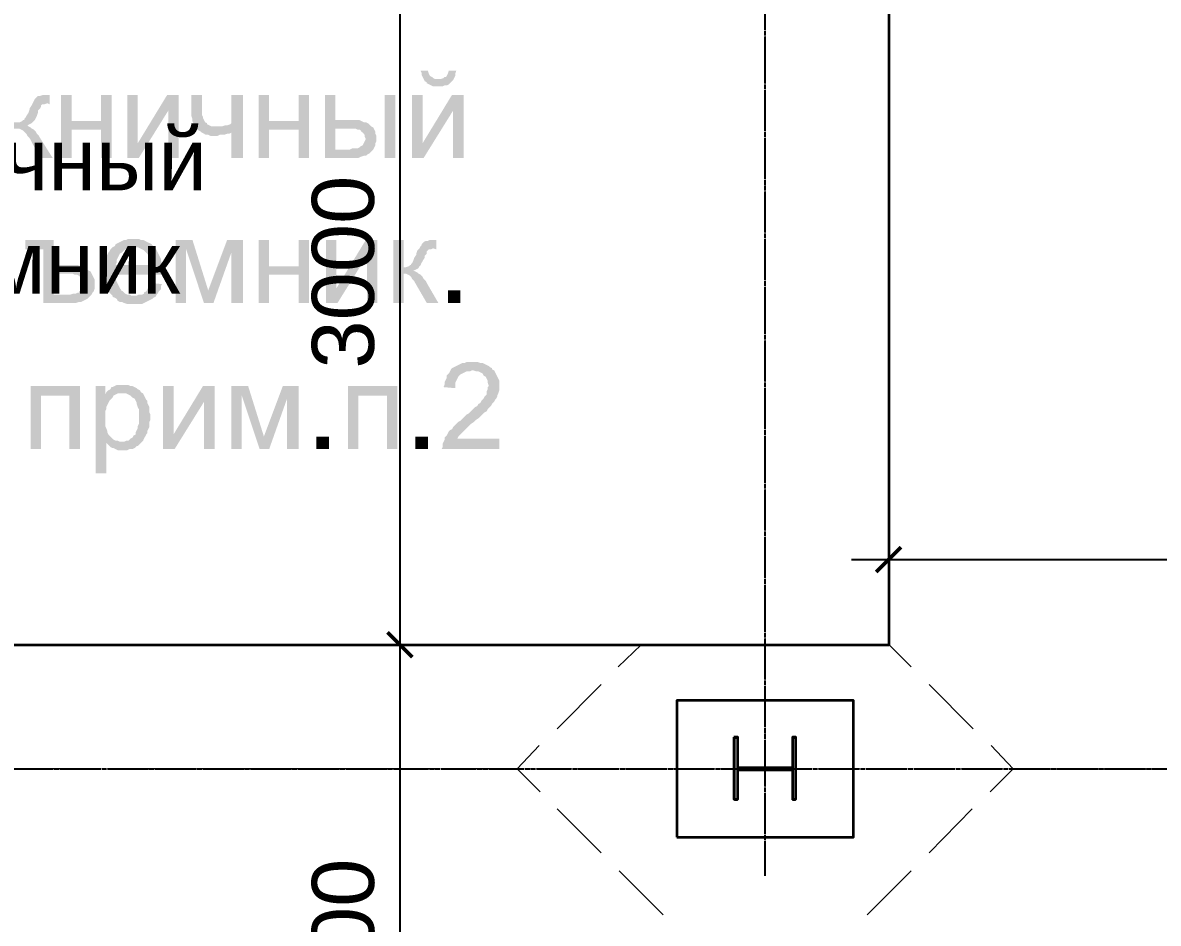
# Model space of a CAD drawing. Header units: millimetres. Extents: x -383313 to -161684, y -117025 to 99224.
# Drawn here: x -338504 to -333930, y -24204 to -20578 of the extents above; entities that cross this region are included whole.
import ezdxf

# ---------------------------------------------------------------- set-up
doc = ezdxf.new("R2010")
doc.units = ezdxf.units.MM
doc.header["$MEASUREMENT"] = 0
doc.linetypes.add('PS-GOST2.303 5', pattern=[24, 20, -1.5, 1, -1.5])
doc.layers.get('Defpoints').update_dxf_attribs({"color": 31})
for name, color, linetype in [('001__КОНСТРУКТИВ__Колонны', 14, 'Continuous'), ('001__КОНСТРУКТИВ__размеры внутр.', 7, 'Continuous'), ('PDF_Geometry', 7, 'Continuous'), ('PDF_Solid Fills', 7, 'Continuous'), ('PS_Оси', 5, 'PS-GOST2.303 5')]:
    doc.layers.add(name, color=color, linetype=linetype)
doc.styles.add('PSTUDIO', font='arial.ttf')
doc.dimstyles.new('PS_TICK', dxfattribs={"dimscale": 100, "dimtxt": 2.5, "dimasz": 1, "dimexe": 2, "dimexo": 2, "dimgap": 1, "dimtad": 1, "dimdec": 0, "dimzin": 0, "dimdsep": 46, "dimtxsty": 'PSTUDIO', "dimblk": 'ARCHTICK', "dimcen": 2, "dimdle": 1.5, "dimse1": 1, "dimse2": 1, "dimadec": 0, "dimazin": 0, "dimtfac": 1, "dimtdec": 0, "dimtix": 1, "dimtmove": 1, "dimatfit": 3, "dimldrblk": 'ARCHTICK', "dimfxl": 1, "dimtolj": 1, "dimtzin": 0, "dimarcsym": 0})

# ---------------------------------------------------------------- blocks, each defined once
blk = doc.blocks.new('_ArchTick')
at = {"color": 0, "linetype": 'ByBlock', "const_width": 0.15}
blk.add_lwpolyline([(-0.5, -0.5), (0.5, 0.5)], dxfattribs=at)
blk = doc.blocks.new('*D279')
at = {"layer": '001__КОНСТРУКТИВ__размеры внутр.', "color": 0, "lineweight": -2, "ltscale": 100, "transparency": 16777216}
blk.add_line((-335166.1, -22739.8), (-330226.1, -22739.8), dxfattribs=at)
at = {"layer": 'Defpoints', "color": 0, "ltscale": 100, "transparency": 16777216}
for p in [(-335016.1, -22267.3), (-330376.1, -22267.3), (-330376.1, -22739.8)]:
    blk.add_point(p, dxfattribs=at)
at = {"layer": '001__КОНСТРУКТИВ__размеры внутр.', "color": 0, "lineweight": -2, "ltscale": 100, "transparency": 16777216, "xscale": 100, "yscale": 100, "zscale": 100, "rotation": 180}
blk.add_blockref('_ArchTick', (-335016.1, -22739.8), dxfattribs=at)
at = {"layer": '001__КОНСТРУКТИВ__размеры внутр.', "color": 0, "lineweight": -2, "ltscale": 100, "transparency": 16777216, "xscale": 100, "yscale": 100, "zscale": 100}
blk.add_blockref('_ArchTick', (-330376.1, -22739.8), dxfattribs=at)
at = {"layer": '001__КОНСТРУКТИВ__размеры внутр.', "color": 0, "ltscale": 100, "transparency": 16777216, "insert": (-332696.1, -22512.2), "char_height": 250, "attachment_point": 5, "style": 'PSTUDIO'}
blk.add_mtext('\\A1;4640', dxfattribs=at)
blk = doc.blocks.new('*D282')
at = {"layer": '001__КОНСТРУКТИВ__размеры внутр.', "color": 0, "lineweight": -2, "ltscale": 100, "transparency": 16777216}
blk.add_line((-336984.8, -19932.4), (-336984.8, -23232.4), dxfattribs=at)
at = {"layer": 'Defpoints', "color": 0, "ltscale": 100, "transparency": 16777216}
for p in [(-335014.1, -20082.4), (-336984.8, -23082.4), (-335288.7, -23082.4)]:
    blk.add_point(p, dxfattribs=at)
at = {"layer": '001__КОНСТРУКТИВ__размеры внутр.', "color": 0, "lineweight": -2, "ltscale": 100, "transparency": 16777216, "xscale": 100, "yscale": 100, "zscale": 100}
for p, rotation in [((-336984.8, -20082.4), 90), ((-336984.8, -23082.4), 270)]:
    blk.add_blockref('_ArchTick', p, dxfattribs=dict(at, rotation=rotation))
at = {"layer": '001__КОНСТРУКТИВ__размеры внутр.', "color": 0, "ltscale": 100, "transparency": 16777216, "insert": (-337212.5, -21582.4), "char_height": 250, "attachment_point": 5, "rotation": 90, "style": 'PSTUDIO'}
blk.add_mtext('\\A1;3000', dxfattribs=at)
blk = doc.blocks.new('*D283')
at = {"layer": '001__КОНСТРУКТИВ__размеры внутр.', "color": 0, "lineweight": -2, "ltscale": 100, "transparency": 16777216}
blk.add_line((-336984.8, -22932.4), (-336984.8, -25732.1), dxfattribs=at)
at = {"layer": 'Defpoints', "color": 0, "ltscale": 100, "transparency": 16777216}
for p in [(-335288.7, -23082.4), (-336984.8, -25582.1), (-335127.7, -25582.1)]:
    blk.add_point(p, dxfattribs=at)
at = {"layer": '001__КОНСТРУКТИВ__размеры внутр.', "color": 0, "lineweight": -2, "ltscale": 100, "transparency": 16777216, "xscale": 100, "yscale": 100, "zscale": 100}
for p, rotation in [((-336984.8, -23082.4), 90), ((-336984.8, -25582.1), 270)]:
    blk.add_blockref('_ArchTick', p, dxfattribs=dict(at, rotation=rotation))
at = {"layer": '001__КОНСТРУКТИВ__размеры внутр.', "color": 0, "ltscale": 100, "transparency": 16777216, "insert": (-337212.4, -24332.2), "char_height": 250, "attachment_point": 5, "rotation": 90, "style": 'PSTUDIO'}
blk.add_mtext('\\A1;2500', dxfattribs=at)
blk = doc.blocks.new('A$Cf5759c35')
at = {"layer": 'PDF_Solid Fills'}
for points in [[(21589.8, -2506.1), (21560.2, -2506.1), (21564.4, -2514.6), (21564.4, -2523.1), (21568.7, -2531.5), (21572.9, -2540), (21632.2, -2540), (21619.5, -2540), (21611, -2535.8), (21606.8, -2531.5), (21598.3, -2527.3), (21594.1, -2518.8)], [(21704.1, -2506.1), (21674.5, -2506.1), (21670.3, -2518.8), (21666, -2527.3), (21661.8, -2531.5), (21657.6, -2531.5), (21653.3, -2535.8), (21640.6, -2540), (21632.2, -2540), (21572.9, -2540), (21577.1, -2548.5), (21585.6, -2552.7), (21585.6, -2556.9), (21594.1, -2561.2), (21602.5, -2565.4), (21611, -2569.6), (21623.7, -2569.6), (21632.2, -2569.6), (21636.4, -2569.6), (21649.1, -2569.6), (21657.6, -2565.4), (21666, -2565.4), (21674.5, -2561.2), (21683, -2552.7), (21683, -2552.7), (21691.4, -2544.2), (21695.7, -2535.8), (21699.9, -2527.3), (21699.9, -2518.8)], [(20065.8, -2603.5), (20040.4, -2603.5), (20027.7, -2607.7), (20019.3, -2607.7), (20015, -2612), (20010.8, -2616.2), (20006.6, -2620.4), (20002.3, -2628.9), (19998.1, -2637.4), (20057.4, -2637.4), (20065.8, -2641.6)], [(20154.7, -2603.5), (20112.4, -2603.5), (20112.4, -2857.5), (20154.7, -2857.5), (20154.7, -2743.2), (20273.3, -2743.2), (20154.7, -2709.3)], [(20315.6, -2603.5), (20273.3, -2603.5), (20273.3, -2709.3), (20154.7, -2709.3), (20273.3, -2743.2), (20273.3, -2857.5), (20315.6, -2857.5)], [(20586.5, -2603.5), (20540, -2603.5), (20421.4, -2798.2), (20379.1, -2857.5), (20425.7, -2857.5), (20544.2, -2667)], [(20679.7, -2603.5), (20637.3, -2603.5), (20637.3, -2688.2), (20641.6, -2700.9), (20641.6, -2709.3), (20645.8, -2717.8), (20650, -2726.3), (20654.3, -2734.7), (20734.7, -2730.5), (20726.2, -2730.5), (20717.8, -2730.5), (20709.3, -2726.3), (20700.8, -2722), (20700.8, -2717.8), (20692.4, -2713.6), (20688.1, -2705.1), (20683.9, -2696.6), (20683.9, -2692.4), (20679.7, -2683.9), (20679.7, -2675.5), (20679.7, -2662.8), (20679.7, -2650.1)], [(20844.8, -2603.5), (20798.2, -2603.5), (20798.2, -2717.8), (20794, -2722), (20781.3, -2726.3), (20772.8, -2726.3), (20760.1, -2730.5), (20751.6, -2730.5), (20743.2, -2730.5), (20734.7, -2730.5), (20654.3, -2734.7), (20658.5, -2739), (20667, -2747.4), (20675.4, -2751.7), (20798.2, -2755.9), (20798.2, -2857.5), (20844.8, -2857.5)], [(20950.6, -2603.5), (20908.3, -2603.5), (20908.3, -2857.5), (20950.6, -2857.5), (20950.6, -2743.2), (21069.1, -2743.2), (20950.6, -2709.3)], [(21111.5, -2603.5), (21069.1, -2603.5), (21069.1, -2709.3), (20950.6, -2709.3), (21069.1, -2743.2), (21069.1, -2857.5), (21111.5, -2857.5)], [(21217.3, -2603.5), (21175, -2603.5), (21175, -2857.5), (21310.4, -2857.5), (21318.9, -2853.3), (21331.6, -2849), (21340.1, -2849), (21344.3, -2844.8), (21352.8, -2840.6), (21357, -2836.3), (21361.2, -2832.1), (21369.7, -2823.6), (21217.3, -2823.6), (21217.3, -2739), (21268.1, -2739), (21369.7, -2734.7), (21361.2, -2730.5), (21352.8, -2722), (21348.5, -2717.8), (21340.1, -2713.6), (21331.6, -2713.6), (21323.1, -2709.3), (21314.7, -2705.1), (21306.2, -2705.1), (21293.5, -2705.1), (21285, -2705.1), (21272.3, -2705.1), (21217.3, -2705.1)], [(21733.8, -2603.5), (21687.2, -2603.5), (21568.7, -2798.2), (21526.3, -2857.5), (21572.9, -2857.5), (21691.4, -2667)], [(19824.5, -2633.1), (19769.5, -2637.4), (19778, -2641.6), (19786.4, -2641.6), (19794.9, -2650.1), (19799.1, -2658.5), (19803.4, -2667), (19807.6, -2679.7), (19811.8, -2688.2), (19816.1, -2696.6), (19820.3, -2705.1), (19820.3, -2709.3), (19824.5, -2709.3), (19828.8, -2717.8), (19837.2, -2722), (19849.9, -2726.3), (19849.9, -2726.3), (19841.5, -2730.5), (19833, -2734.7), (19828.8, -2739), (19888, -2739), (19934.6, -2739), (19943.1, -2739), (19951.5, -2743.2), (19960, -2747.4), (19960, -2747.4), (19964.2, -2751.7), (19972.7, -2760.1), (19976.9, -2768.6), (19985.4, -2777.1), (20027.7, -2857.5), (20078.5, -2857.5), (20027.7, -2777.1), (20027.7, -2777.1), (20023.5, -2768.6), (20015, -2760.1), (20010.8, -2751.7), (20002.3, -2743.2), (19993.9, -2739), (19989.6, -2734.7), (19981.2, -2730.5), (19976.9, -2726.3), (19976.9, -2726.3), (19985.4, -2722), (19993.9, -2717.8), (19934.6, -2713.6), (19888, -2713.6), (19888, -2713.6), (19875.3, -2713.6), (19866.9, -2709.3), (19862.6, -2705.1), (19858.4, -2705.1), (19858.4, -2700.9), (19854.2, -2692.4), (19845.7, -2683.9), (19841.5, -2671.2), (19837.2, -2658.5), (19833, -2650.1), (19828.8, -2641.6)], [(19998.1, -2637.4), (19993.9, -2645.8), (19985.4, -2658.5), (19985.4, -2662.8), (19981.2, -2675.5), (19972.7, -2688.2), (19968.5, -2696.6), (19964.2, -2700.9), (19964.2, -2705.1), (19960, -2705.1), (19955.8, -2709.3), (19947.3, -2713.6), (19934.6, -2713.6), (19993.9, -2717.8), (20002.3, -2709.3), (20006.6, -2705.1), (20010.8, -2696.6), (20015, -2688.2), (20019.3, -2675.5), (20019.3, -2667), (20027.7, -2658.5), (20032, -2650.1), (20032, -2645.8), (20036.2, -2641.6), (20044.7, -2641.6), (20057.4, -2637.4)], [(21369.7, -2734.7), (21268.1, -2739), (21297.7, -2739), (21306.2, -2743.2), (21314.7, -2743.2), (21318.9, -2747.4), (21323.1, -2751.7), (21327.4, -2755.9), (21335.8, -2764.4), (21335.8, -2772.8), (21340.1, -2781.3), (21340.1, -2781.3), (21335.8, -2789.8), (21331.6, -2798.2), (21327.4, -2806.7), (21318.9, -2810.9), (21318.9, -2810.9), (21314.7, -2815.2), (21306.2, -2819.4), (21297.7, -2819.4), (21285, -2819.4), (21276.6, -2823.6), (21263.9, -2823.6), (21217.3, -2823.6), (21369.7, -2823.6), (21373.9, -2815.2), (21378.2, -2806.7), (21378.2, -2798.2), (21382.4, -2789.8), (21382.4, -2781.3), (21382.4, -2781.3), (21382.4, -2768.6), (21378.2, -2760.1), (21378.2, -2751.7), (21373.9, -2743.2)], [(20675.4, -2751.7), (20679.7, -2755.9), (20688.1, -2760.1), (20696.6, -2764.4), (20705.1, -2764.4), (20713.5, -2768.6), (20726.2, -2768.6), (20730.5, -2768.6), (20743.2, -2768.6), (20751.6, -2764.4), (20760.1, -2764.4), (20768.6, -2764.4), (20781.3, -2760.1), (20789.7, -2760.1), (20798.2, -2755.9)], [(20082.8, -3187.7), (19968.5, -3187.7), (19968.5, -3225.8), (20040.4, -3225.8), (20040.4, -3441.7), (20146.3, -3441.7), (20150.5, -3441.7), (20163.2, -3441.7), (20171.7, -3441.7), (20184.4, -3437.5), (20192.8, -3437.5), (20201.3, -3433.2), (20209.8, -3429), (20218.2, -3424.8), (20222.5, -3420.5), (20226.7, -3416.3), (20235.2, -3407.8), (20082.8, -3407.8), (20082.8, -3323.2), (20133.6, -3323.2), (20230.9, -3314.7), (20222.5, -3310.5), (20218.2, -3306.2), (20214, -3302), (20205.5, -3302), (20201.3, -3297.8), (20192.8, -3293.5), (20180.1, -3289.3), (20171.7, -3289.3), (20163.2, -3289.3), (20150.5, -3289.3), (20137.8, -3289.3), (20082.8, -3289.3)], [(20404.5, -3183.5), (20404.5, -3183.5), (20383.3, -3183.5), (20374.9, -3187.7), (20366.4, -3187.7), (20357.9, -3191.9), (20349.5, -3196.2), (20341, -3200.4), (20332.5, -3204.6), (20328.3, -3213.1), (20319.8, -3217.3), (20404.5, -3217.3), (20408.7, -3217.3), (20421.4, -3217.3), (20429.9, -3221.6), (20438.4, -3225.8), (20446.8, -3230), (20451.1, -3234.3), (20459.5, -3242.7), (20459.5, -3242.7), (20463.8, -3251.2), (20468, -3259.7), (20472.2, -3268.1), (20472.2, -3280.8), (20476.5, -3289.3), (20332.5, -3289.3), (20518.8, -3293.5), (20518.8, -3280.8), (20514.6, -3272.4), (20514.6, -3263.9), (20510.3, -3255.4), (20506.1, -3247), (20501.9, -3238.5), (20497.6, -3230), (20493.4, -3221.6), (20489.2, -3217.3), (20484.9, -3213.1), (20476.5, -3204.6), (20468, -3200.4), (20459.5, -3196.2), (20451.1, -3191.9), (20442.6, -3187.7), (20434.1, -3187.7), (20425.7, -3183.5), (20417.2, -3183.5)], [(20641.6, -3187.7), (20573.8, -3187.7), (20573.8, -3441.7), (20616.2, -3441.7), (20616.2, -3225.8)], [(20844.8, -3187.7), (20781.3, -3187.7), (20705.1, -3390.9), (20688.1, -3441.7), (20726.2, -3441.7), (20798.2, -3238.5)], [(20950.6, -3187.7), (20908.3, -3187.7), (20908.3, -3441.7), (20950.6, -3441.7), (20950.6, -3327.4), (21069.1, -3327.4), (20950.6, -3293.5)], [(21111.5, -3187.7), (21069.1, -3187.7), (21069.1, -3293.5), (20950.6, -3293.5), (21069.1, -3327.4), (21069.1, -3441.7), (21111.5, -3441.7)], [(21386.6, -3187.7), (21340.1, -3187.7), (21221.5, -3382.4), (21179.2, -3441.7), (21225.8, -3441.7), (21344.3, -3251.2)], [(21492.5, -3187.7), (21450.1, -3187.7), (21450.1, -3441.7), (21492.5, -3441.7), (21492.5, -3323.2), (21551.7, -3323.2), (21547.5, -3318.9), (21539, -3314.7), (21530.6, -3310.5), (21534.8, -3310.5), (21543.3, -3306.2), (21551.7, -3302), (21492.5, -3297.8)], [(21623.7, -3187.7), (21598.3, -3187.7), (21589.8, -3191.9), (21581.4, -3191.9), (21572.9, -3196.2), (21564.4, -3204.6), (21564.4, -3208.9), (21560.2, -3213.1), (21556, -3221.6), (21611, -3221.6), (21623.7, -3225.8)], [(20319.8, -3217.3), (20319.8, -3217.3), (20311.4, -3225.8), (20307.1, -3234.3), (20302.9, -3238.5), (20298.7, -3247), (20294.4, -3255.4), (20294.4, -3263.9), (20290.2, -3276.6), (20290.2, -3285.1), (20286, -3293.5), (20286, -3306.2), (20286, -3318.9), (20286, -3327.4), (20286, -3335.9), (20290.2, -3348.6), (20290.2, -3357), (20294.4, -3365.5), (20294.4, -3374), (20298.7, -3382.4), (20302.9, -3390.9), (20307.1, -3399.4), (20315.6, -3407.8), (20319.8, -3412.1), (20408.7, -3412.1), (20404.5, -3412.1), (20396, -3412.1), (20387.6, -3407.8), (20379.1, -3407.8), (20370.6, -3403.6), (20362.2, -3395.1), (20353.7, -3390.9), (20353.7, -3386.7), (20349.5, -3382.4), (20345.2, -3374), (20341, -3365.5), (20336.8, -3357), (20332.5, -3348.6), (20332.5, -3335.9), (20332.5, -3327.4), (20518.8, -3327.4), (20518.8, -3323.2), (20518.8, -3314.7), (20518.8, -3302), (20518.8, -3293.5), (20332.5, -3289.3), (20332.5, -3289.3), (20336.8, -3276.6), (20336.8, -3268.1), (20341, -3259.7), (20345.2, -3251.2), (20349.5, -3242.7), (20357.9, -3238.5), (20362.2, -3234.3), (20370.6, -3225.8), (20379.1, -3221.6), (20387.6, -3221.6), (20396, -3217.3), (20404.5, -3217.3)], [(21556, -3221.6), (21547.5, -3230), (21543.3, -3242.7), (21543.3, -3247), (21534.8, -3259.7), (21530.6, -3272.4), (21526.3, -3280.8), (21522.1, -3285.1), (21522.1, -3289.3), (21517.9, -3289.3), (21513.6, -3293.5), (21500.9, -3297.8), (21492.5, -3297.8), (21551.7, -3302), (21556, -3293.5), (21560.2, -3289.3), (21564.4, -3280.8), (21568.7, -3272.4), (21577.1, -3259.7), (21577.1, -3251.2), (21585.6, -3242.7), (21585.6, -3234.3), (21589.8, -3230), (21594.1, -3225.8), (21602.5, -3225.8), (21611, -3221.6)], [(20230.9, -3314.7), (20133.6, -3323.2), (20159, -3323.2), (20167.4, -3327.4), (20175.9, -3327.4), (20184.4, -3331.6), (20188.6, -3335.9), (20192.8, -3340.1), (20201.3, -3344.3), (20201.3, -3357), (20205.5, -3365.5), (20205.5, -3365.5), (20201.3, -3374), (20197.1, -3382.4), (20192.8, -3390.9), (20184.4, -3395.1), (20184.4, -3399.4), (20180.1, -3399.4), (20171.7, -3403.6), (20163.2, -3403.6), (20150.5, -3407.8), (20142, -3407.8), (20129.3, -3407.8), (20082.8, -3407.8), (20235.2, -3407.8), (20239.4, -3399.4), (20243.6, -3395.1), (20247.9, -3382.4), (20247.9, -3374), (20247.9, -3365.5), (20247.9, -3357), (20247.9, -3348.6), (20243.6, -3340.1), (20239.4, -3331.6), (20235.2, -3323.2)], [(21551.7, -3323.2), (21492.5, -3323.2), (21500.9, -3323.2), (21509.4, -3327.4), (21517.9, -3331.6), (21517.9, -3331.6), (21522.1, -3335.9), (21526.3, -3344.3), (21534.8, -3352.8), (21539, -3361.3), (21585.6, -3441.7), (21632.2, -3441.7), (21585.6, -3361.3), (21585.6, -3361.3), (21581.4, -3352.8), (21572.9, -3344.3), (21568.7, -3335.9), (21560.2, -3327.4)], [(20476.5, -3361.3), (20476.5, -3361.3), (20472.2, -3369.7), (20463.8, -3378.2), (20459.5, -3386.7), (20455.3, -3395.1), (20446.8, -3399.4), (20446.8, -3403.6), (20438.4, -3407.8), (20425.7, -3407.8), (20417.2, -3412.1), (20408.7, -3412.1), (20319.8, -3412.1), (20319.8, -3416.3), (20328.3, -3420.5), (20336.8, -3424.8), (20341, -3433.2), (20349.5, -3437.5), (20357.9, -3437.5), (20366.4, -3441.7), (20379.1, -3445.9), (20387.6, -3445.9), (20396, -3445.9), (20408.7, -3445.9), (20408.7, -3445.9), (20417.2, -3445.9), (20429.9, -3445.9), (20438.4, -3445.9), (20446.8, -3441.7), (20455.3, -3437.5), (20463.8, -3433.2), (20472.2, -3429), (20480.7, -3424.8), (20484.9, -3420.5), (20493.4, -3416.3), (20497.6, -3407.8), (20501.9, -3403.6), (20506.1, -3395.1), (20514.6, -3386.7), (20514.6, -3374), (20518.8, -3365.5)], [(21767.6, -3678.8), (21746.5, -3678.8), (21738, -3683), (21729.5, -3683), (21721.1, -3687.2), (21712.6, -3691.5), (21704.1, -3695.7), (21695.7, -3699.9), (21687.2, -3704.2), (21683, -3708.4), (21678.7, -3716.9), (21674.5, -3725.3), (21666, -3733.8), (21666, -3742.3), (21661.8, -3750.7), (21657.6, -3759.2), (21657.6, -3767.7), (21653.3, -3780.4), (21699.9, -3784.6), (21699.9, -3776.1), (21699.9, -3763.4), (21704.1, -3755), (21708.4, -3746.5), (21712.6, -3738), (21716.8, -3733.8), (21721.1, -3729.6), (21729.5, -3725.3), (21738, -3721.1), (21746.5, -3716.9), (21759.2, -3716.9), (21767.6, -3712.6), (21856.5, -3712.6), (21848.1, -3708.4), (21848.1, -3704.2), (21839.6, -3699.9), (21835.4, -3695.7), (21826.9, -3691.5), (21818.4, -3687.2), (21810, -3683), (21801.5, -3683), (21788.8, -3678.8), (21780.3, -3678.8)], [(21856.5, -3712.6), (21767.6, -3712.6), (21771.9, -3712.6), (21784.6, -3716.9), (21793, -3716.9), (21801.5, -3721.1), (21810, -3725.3), (21814.2, -3733.8), (21814.2, -3733.8), (21822.7, -3738), (21826.9, -3746.5), (21831.1, -3755), (21831.1, -3763.4), (21835.4, -3776.1), (21831.1, -3780.4), (21831.1, -3788.8), (21826.9, -3797.3), (21826.9, -3810), (21818.4, -3818.5), (21814.2, -3826.9), (21810, -3831.2), (21805.7, -3835.4), (21801.5, -3843.9), (21793, -3848.1), (21788.8, -3856.6), (21780.3, -3860.8), (21771.9, -3869.3), (21763.4, -3877.7), (21754.9, -3886.2), (21746.5, -3890.4), (21738, -3898.9), (21729.5, -3907.4), (21721.1, -3915.8), (21712.6, -3920.1), (21704.1, -3928.5), (21695.7, -3937), (21691.4, -3941.2), (21687.2, -3949.7), (21678.7, -3953.9), (21674.5, -3958.2), (21670.3, -3966.6), (21666, -3975.1), (21657.6, -3983.6), (21657.6, -3992), (21653.3, -4000.5), (21653.3, -4000.5), (21649.1, -4009), (21649.1, -4021.7), (21644.9, -4030.1), (21877.7, -4030.1), (21877.7, -3987.8), (21708.4, -3987.8), (21708.4, -3987.8), (21712.6, -3979.3), (21716.8, -3975.1), (21725.3, -3966.6), (21729.5, -3962.4), (21733.8, -3958.2), (21738, -3953.9), (21746.5, -3945.5), (21754.9, -3937), (21763.4, -3928.5), (21776.1, -3920.1), (21776.1, -3920.1), (21784.6, -3911.6), (21797.3, -3903.1), (21805.7, -3894.7), (21810, -3890.4), (21818.4, -3882), (21826.9, -3877.7), (21831.1, -3869.3), (21835.4, -3865), (21839.6, -3860.8), (21843.8, -3856.6), (21848.1, -3848.1), (21856.5, -3839.6), (21860.8, -3831.2), (21865, -3826.9), (21869.2, -3818.5), (21869.2, -3814.2), (21873.5, -3805.8), (21877.7, -3793.1), (21877.7, -3784.6), (21877.7, -3776.1), (21877.7, -3776.1), (21877.7, -3763.4), (21877.7, -3755), (21873.5, -3746.5), (21869.2, -3738), (21865, -3729.6), (21860.8, -3721.1)], [(20188.6, -3776.1), (19989.6, -3776.1), (19989.6, -4030.1), (20032, -4030.1), (20032, -3814.2), (20146.3, -3814.2)], [(20290.2, -3776.1), (20252.1, -3776.1), (20252.1, -4127.5), (20294.4, -4127.5), (20294.4, -4004.7), (20357.9, -4000.5), (20349.5, -4000.5), (20341, -3996.3), (20332.5, -3996.3), (20324.1, -3992), (20315.6, -3983.6), (20307.1, -3975.1), (20302.9, -3970.9), (20298.7, -3962.4), (20298.7, -3958.2), (20294.4, -3945.5), (20290.2, -3937), (20290.2, -3928.5), (20290.2, -3915.8), (20290.2, -3903.1), (20290.2, -3903.1), (20290.2, -3890.4), (20290.2, -3877.7), (20294.4, -3869.3), (20294.4, -3860.8), (20298.7, -3852.3), (20302.9, -3843.9), (20307.1, -3835.4), (20311.4, -3831.2), (20319.8, -3822.7), (20324.1, -3814.2), (20332.5, -3810), (20290.2, -3810)], [(20362.2, -3771.9), (20336.8, -3771.9), (20328.3, -3776.1), (20319.8, -3780.4), (20315.6, -3780.4), (20311.4, -3788.8), (20302.9, -3793.1), (20294.4, -3801.5), (20357.9, -3805.8), (20366.4, -3805.8), (20374.9, -3805.8), (20383.3, -3810), (20391.8, -3814.2), (20400.3, -3822.7), (20408.7, -3826.9), (20413, -3835.4), (20417.2, -3843.9), (20417.2, -3848.1), (20421.4, -3860.8), (20425.7, -3869.3), (20425.7, -3877.7), (20425.7, -3890.4), (20425.7, -3903.1), (20425.7, -3903.1), (20425.7, -3915.8), (20425.7, -3928.5), (20421.4, -3937), (20421.4, -3945.5), (20417.2, -3953.9), (20413, -3962.4), (20413, -3970.9), (20404.5, -3975.1), (20400.3, -3983.6), (20391.8, -3987.8), (20383.3, -3996.3), (20374.9, -3996.3), (20366.4, -4000.5), (20357.9, -4000.5), (20294.4, -4004.7), (20298.7, -4009), (20307.1, -4017.4), (20311.4, -4021.7), (20319.8, -4025.9), (20324.1, -4025.9), (20332.5, -4030.1), (20341, -4034.4), (20349.5, -4034.4), (20357.9, -4034.4), (20362.2, -4034.4), (20370.6, -4034.4), (20379.1, -4034.4), (20387.6, -4030.1), (20400.3, -4030.1), (20408.7, -4025.9), (20417.2, -4017.4), (20421.4, -4017.4), (20429.9, -4009), (20434.1, -4004.7), (20442.6, -3996.3), (20446.8, -3987.8), (20451.1, -3979.3), (20455.3, -3970.9), (20459.5, -3966.6), (20459.5, -3958.2), (20463.8, -3949.7), (20468, -3941.2), (20468, -3932.8), (20468, -3920.1), (20472.2, -3911.6), (20472.2, -3903.1), (20472.2, -3903.1), (20472.2, -3890.4), (20468, -3882), (20468, -3869.3), (20468, -3860.8), (20463.8, -3852.3), (20459.5, -3843.9), (20459.5, -3835.4), (20455.3, -3831.2), (20451.1, -3822.7), (20446.8, -3814.2), (20442.6, -3805.8), (20434.1, -3801.5), (20429.9, -3793.1), (20421.4, -3788.8), (20417.2, -3784.6), (20408.7, -3780.4), (20400.3, -3776.1), (20391.8, -3776.1), (20383.3, -3771.9), (20374.9, -3771.9)], [(20730.5, -3776.1), (20683.9, -3776.1), (20565.4, -3970.9), (20523, -4030.1), (20569.6, -4030.1), (20688.1, -3839.6)], [(20865.9, -3776.1), (20798.2, -3776.1), (20798.2, -4030.1), (20840.5, -4030.1), (20840.5, -3814.2)], [(21069.1, -3776.1), (21005.6, -3776.1), (20929.4, -3979.3), (20912.5, -4030.1), (20950.6, -4030.1), (21022.6, -3826.9)], [(21467.1, -3776.1), (21268.1, -3776.1), (21268.1, -4030.1), (21310.4, -4030.1), (21310.4, -3814.2), (21424.7, -3814.2)], [(20294.4, -3801.5), (20290.2, -3810), (20332.5, -3810), (20341, -3805.8), (20349.5, -3805.8), (20357.9, -3805.8)]]:
    blk.add_hatch(color=8, dxfattribs=at).paths.add_polyline_path(points)
at = {"layer": 'PDF_Geometry', "color": 8, "lineweight": 35}
for points in [[(17449.6, -4817.5), (23448.3, -4817.5), (23448.3, -1816.1), (17449.6, -1816.1)], [(22593.1, -5592.2), (23304.3, -5592.2), (23304.3, -5041.9), (22593.1, -5041.9)], [(22821.7, -5190.1), (22821.7, -5439.8), (22838.7, -5439.8), (22838.7, -5321.3), (23058.8, -5321.3), (23058.8, -5439.8), (23071.5, -5439.8), (23071.5, -5190.1), (23058.8, -5190.1), (23058.8, -5312.8), (22838.7, -5312.8), (22838.7, -5190.1)]]:
    blk.add_lwpolyline(points, close=True, dxfattribs=at)
at = {"layer": 'PDF_Geometry', "color": 8, "lineweight": 13}
for points in [[(22449.2, -4817.5), (22356.1, -4906.4)], [(23537.2, -4906.4), (23448.3, -4817.5)], [(22288.3, -4978.4), (22110.5, -5156.2)], [(23786.9, -5156.2), (23609.1, -4978.4)], [(22038.6, -5223.9), (21949.7, -5317.1), (22042.8, -5410.2)], [(23854.7, -5410.2), (23947.8, -5317.1), (23858.9, -5223.9)], [(20222.5, -5317.1), (19972.7, -5317.1)], [(20573.8, -5317.1), (20324.1, -5317.1)], [(20925.2, -5317.1), (20671.2, -5317.1)], [(21272.3, -5317.1), (21022.6, -5317.1)], [(21623.7, -5317.1), (21373.9, -5317.1)], [(21949.7, -5317.1), (21721.1, -5317.1)], [(23947.8, -5317.1), (24172.2, -5317.1)], [(24273.8, -5317.1), (24523.5, -5317.1)], [(22110.5, -5477.9), (22288.3, -5655.7)], [(23609.1, -5655.7), (23782.7, -5477.9)], [(22360.3, -5727.7), (22538.1, -5905.5)], [(23359.4, -5905.5), (23537.2, -5727.7)]]:
    blk.add_lwpolyline(points, dxfattribs=at)
at = {"layer": 'PDF_Solid Fills', "color": 8, "lineweight": 35}
for points in [[(20421.4, -2603.5), (20379.1, -2603.5), (20421.4, -2798.2), (20379.1, -2857.5)], [(20586.5, -2603.5), (20544.2, -2667), (20586.5, -2857.5), (20544.2, -2857.5)], [(21458.6, -2857.5), (21458.6, -2603.5), (21416.3, -2857.5), (21416.3, -2603.5)], [(21568.7, -2603.5), (21526.3, -2603.5), (21568.7, -2798.2), (21526.3, -2857.5)], [(21733.8, -2603.5), (21691.4, -2667), (21733.8, -2857.5), (21691.4, -2857.5)], [(20641.6, -3187.7), (20616.2, -3225.8), (20705.1, -3390.9), (20688.1, -3441.7)], [(20844.8, -3187.7), (20798.2, -3238.5), (20844.8, -3441.7), (20798.2, -3441.7)], [(21221.5, -3187.7), (21179.2, -3187.7), (21221.5, -3382.4), (21179.2, -3441.7)], [(21386.6, -3187.7), (21344.3, -3251.2), (21386.6, -3441.7), (21344.3, -3441.7)], [(21670.3, -3441.7), (21670.3, -3390.9), (21721.1, -3441.7), (21721.1, -3390.9)], [(20188.6, -3776.1), (20146.3, -3814.2), (20188.6, -4030.1), (20146.3, -4030.1)], [(20565.4, -3776.1), (20523, -3776.1), (20565.4, -3970.9), (20523, -4030.1)], [(20730.5, -3776.1), (20688.1, -3839.6), (20730.5, -4030.1), (20688.1, -4030.1)], [(20865.9, -3776.1), (20840.5, -3814.2), (20929.4, -3979.3), (20912.5, -4030.1)], [(21069.1, -3776.1), (21022.6, -3826.9), (21069.1, -4030.1), (21022.6, -4030.1)], [(21467.1, -3776.1), (21424.7, -3814.2), (21467.1, -4030.1), (21424.7, -4030.1)], [(21141.1, -4030.1), (21141.1, -3979.3), (21191.9, -4030.1), (21191.9, -3979.3)], [(21539, -4030.1), (21539, -3979.3), (21589.8, -4030.1), (21589.8, -3979.3)]]:
    blk.add_solid(points, dxfattribs=at)

msp = doc.modelspace()

# ---------------------------------------------------------------- linework, layer by layer
at = {"lineweight": 30, "ltscale": 100}
msp.add_lwpolyline([(-341014.05882, -23082.3977), (-335014.05882, -23082.3977), (-335014.05882, -20082.3977), (-341014.05882, -20082.3977)], close=True, dxfattribs=at)
at = {"layer": '001__КОНСТРУКТИВ__Колонны', "linetype": 'Continuous', "lineweight": 30}
for p, q in [((-335637.05882, -23706.5977), (-335637.05882, -23457.5977)), ((-335637.05882, -23457.5977), (-335624.95882, -23457.5977)), ((-335624.95882, -23457.5977), (-335624.95882, -23578.0977)), ((-335403.15882, -23578.0977), (-335403.15882, -23457.5977)), ((-335403.15882, -23457.5977), (-335391.05882, -23457.5977)), ((-335391.05882, -23457.5977), (-335391.05882, -23706.5977)), ((-335624.95882, -23578.0977), (-335403.15882, -23578.0977)), ((-335403.15882, -23586.0977), (-335624.95882, -23586.0977)), ((-335624.95882, -23586.0977), (-335624.95882, -23706.5977)), ((-335403.15882, -23706.5977), (-335403.15882, -23586.0977)), ((-335624.95882, -23706.5977), (-335637.05882, -23706.5977)), ((-335391.05882, -23706.5977), (-335403.15882, -23706.5977))]:
    msp.add_line(p, q, dxfattribs=at)
at = {"layer": 'PS_Оси'}
for points in [[(-335514.05882, -24012.91133), (-335514.05882, -23582.0977), (-335514.05882, -17582.0977), (-335514.05882, -11582.0977), (-335514.05882, -5582.0977), (-335514.05882, -582.3977), (-335514.05882, 2825.4576)], [(-344361.65008, -23582.0977), (-340514.05882, -23582.0977), (-335514.05882, -23582.0977), (-330514.05882, -23582.0977), (-325514.05882, -23582.0977), (-320514.05882, -23582.0977), (-316483.98892, -23582.0977)]]:
    msp.add_lwpolyline(points, dxfattribs=at)

# ---------------------------------------------------------------- block references
at = {"ltscale": 100}
msp.add_blockref('A$Cf5759c35', (-358461.97282, -18264.93104), dxfattribs=at)

# ---------------------------------------------------------------- texts
at = {"ltscale": 100, "insert": (-339650.95636, -21002.88804), "char_height": 250, "attachment_point": 1, "style": 'PSTUDIO'}
msp.add_mtext_dynamic_manual_height_columns('Ножничный \\Pподъемник', width=3385.8330807, gutter_width=1250, heights=[0], dxfattribs=at)

# ---------------------------------------------------------------- dimensions: what is measured, and where the dimension line sits
at = {"layer": '001__КОНСТРУКТИВ__размеры внутр.', "ltscale": 100}
for base, p1, p2, picture, middle in [((-336984.76537, -23082.3977), (-335014.05882, -20082.3977), (-335288.72998, -23082.3977), '*D282', (-337212.49389, -21582.3977)), ((-336984.76537, -25582.0977), (-335288.72998, -23082.3977), (-335127.68009, -25582.0977), '*D283', (-337212.40862, -24332.2477))]:
    dim = msp.add_linear_dim(base=base, p1=p1, p2=p2, angle=90, dimstyle='PS_TICK', dxfattribs=at)
    dim.commit()
    dim.dimension.update_dxf_attribs({"geometry": picture, "text_midpoint": middle})
dim = msp.add_linear_dim(base=(-330376.05882, -22739.79698), p1=(-335016.05882, -22267.29839), p2=(-330376.05882, -22267.29839), dimstyle='PS_TICK', dxfattribs=at)
dim.commit()
dim.dimension.update_dxf_attribs({"geometry": '*D279', "text_midpoint": (-332696.05882, -22512.15373)})

doc.saveas('drawing.dxf')
